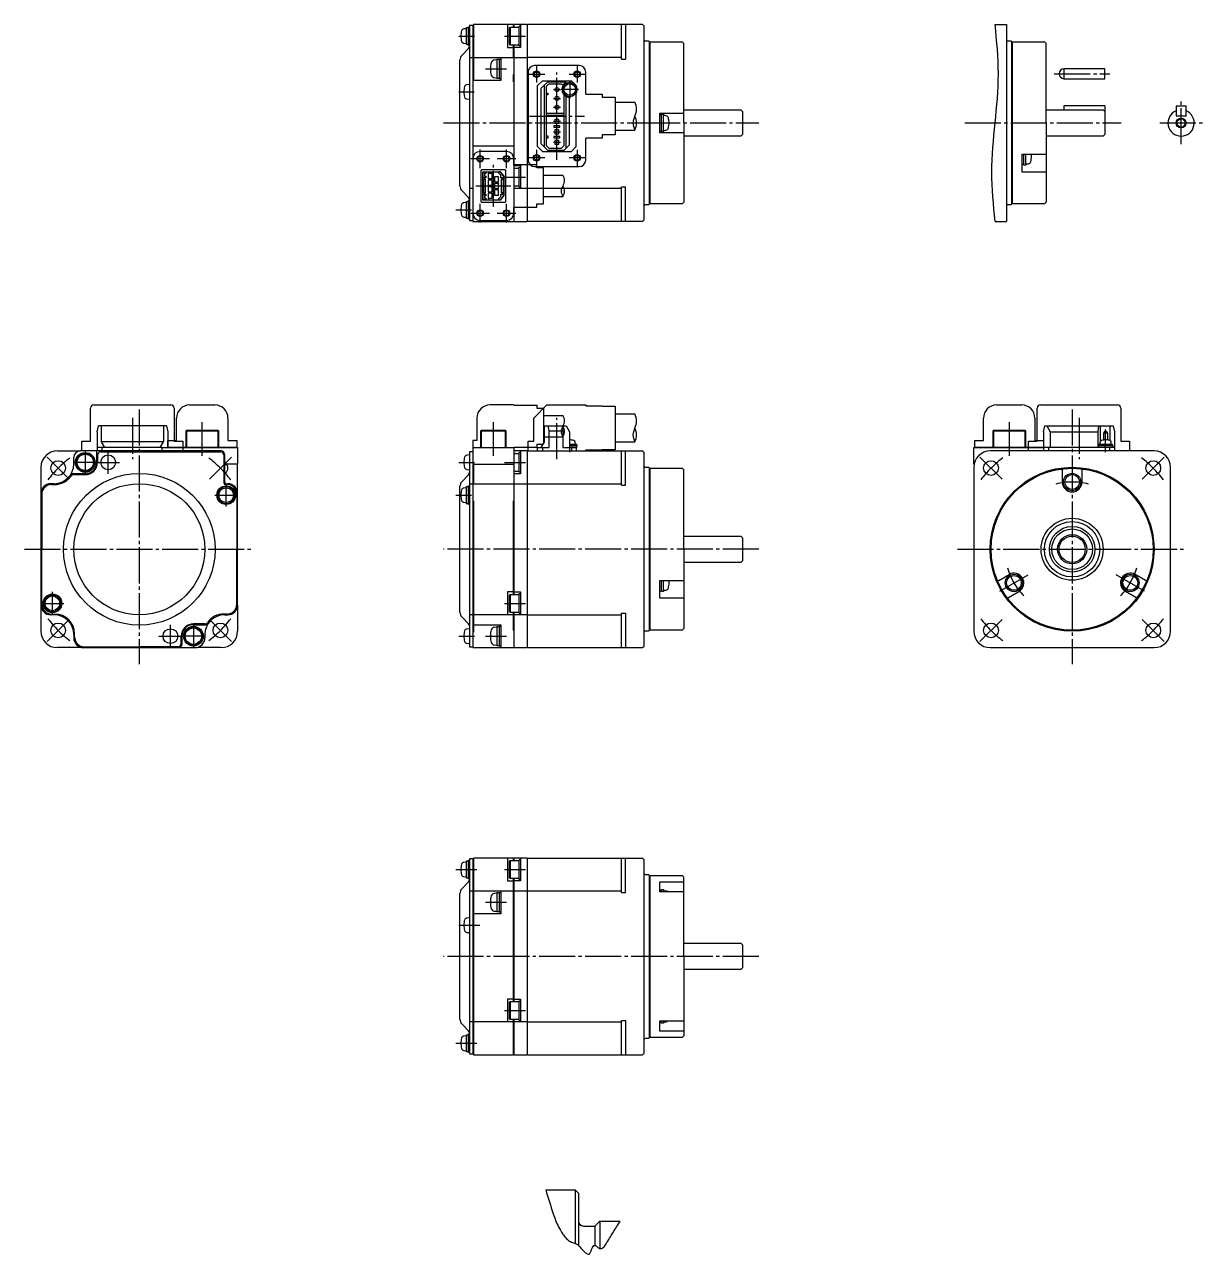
# Model space of a CAD drawing. Header units: millimetres. Extents: x -187 to 172, y -217 to 159.
import ezdxf

# ---------------------------------------------------------------- set-up
doc = ezdxf.new("R2010")
doc.units = ezdxf.units.MM
doc.linetypes.add('DASH_CENTER', pattern=[14, 11, -1, 1, -1])

msp = doc.modelspace()

# ---------------------------------------------------------------- linework, layer by layer
at = {"color": 7, "linetype": 'Continuous'}
for p, q in [((-52.2, 157.6), (-51.6, 157.6)), ((-52.2, 152.4), (-52.2, 157.6)), ((-51.6, 157.85), (-51.3, 157.85)), ((-51.6, 152.15), (-51.6, 157.85)), ((-50.3, 158.25), (-51.3, 158.25)), ((-51.3, 158.25), (-51.3, 98.75)), ((-50.1, 158.25), (-50.3, 158.25)), ((-50.3, 158.25), (-50.3, 98.5)), ((-50.1, 158.5), (-50.1, 141.5)), ((-41.7, 158.5), (-50.1, 158.5)), ((-37.9, 158.5), (-41.7, 158.5)), ((-39.7, 158.5), (-39.7, 151.5)), ((-38.83, 157.75), (-39.08, 157.5)), ((-38.83, 157.75), (-36.08, 157.75)), ((-38.83, 157.75), (-38.83, 152.25)), ((-37.9, 158.5), (-37.9, 158.25)), ((-37.9, 157.75), (-37.9, 158.25)), ((-37.9, 158.25), (-37.7, 158.25)), ((-37.6, 158.5), (-37.7, 158.4)), ((-37.7, 157.75), (-37.7, 158.4)), ((-33.8, 158.5), (-37.6, 158.5)), ((-35.7, 158), (-36.08, 158)), ((-36.08, 152), (-36.08, 158)), ((-35.7, 158.5), (-35.7, 151.5)), ((-33.7, 158.4), (-33.8, 158.5)), ((-33.6, 158.5), (-33.7, 158.4)), ((-33.7, 158.4), (-33.7, 98.6)), ((1.5, 158.5), (-33.6, 158.5)), ((-4.9, 148), (-4.9, 158.5)), ((-3.7, 158.5), (-3.7, 148)), ((2, 158), (1.5, 158.5)), ((2, 99), (2, 158)), ((109.06, 158.5), (112.56, 158.5)), ((112.56, 158.5), (112.56, 98.5)), ((-52.2, 157.25), (-52.98, 157.18)), ((-39.08, 152.5), (-39.08, 157.5)), ((-53.64, 149.09), (-51.58, 151.21)), ((-52.98, 152.82), (-52.2, 152.75)), ((-51.6, 152.4), (-52.2, 152.4)), ((-51.3, 152.15), (-51.6, 152.15)), ((-39.7, 151.5), (-37.9, 151.5)), ((-39.08, 152.5), (-38.83, 152.25)), ((-36.08, 152.25), (-38.83, 152.25)), ((-37.9, 148.5), (-37.9, 152.25)), ((-37.7, 98.5), (-37.7, 152.25)), ((-35.7, 151.5), (-37.7, 151.5)), ((-35.7, 152), (-36.08, 152)), ((2.3, 153.5), (3.3, 153.5)), ((3.3, 153.5), (3.5, 153.3)), ((3.5, 153.3), (3.5, 103.7)), ((3.7, 152.4), (3.8, 152.4)), ((3.8, 153.1), (3.9, 153.2)), ((3.8, 103.9), (3.8, 153.1)), ((3.9, 153.2), (13.6, 153.2)), ((13.6, 153.2), (14.1, 152.7)), ((14.1, 128.5), (14.1, 152.7)), ((112.86, 153.5), (113.86, 153.5)), ((113.86, 153.5), (114.06, 153.3)), ((114.06, 153.3), (114.06, 103.7)), ((114.26, 152.4), (114.36, 152.4)), ((114.36, 153.1), (114.46, 153.2)), ((114.36, 103.9), (114.36, 153.1)), ((114.46, 153.2), (124.16, 153.2)), ((124.16, 153.2), (124.66, 152.7)), ((124.66, 128.5), (124.66, 152.7)), ((-54.2, 109.3), (-54.2, 147.7)), ((-51.3, 148.5), (-50.3, 148.5)), ((-50.1, 148.5), (-37.7, 148.5)), ((-42.9, 147.75), (-43.75, 147.68)), ((-42.9, 147.95), (-42.2, 147.95)), ((-42.9, 147.95), (-42.9, 142.05)), ((-42.2, 148), (-42.2, 142)), ((-42.2, 148), (-41.7, 148)), ((-41.7, 148.5), (-41.7, 141.5)), ((-37.7, 148.5), (-33.7, 148.5)), ((-4.9, 148.5), (-33.7, 148.5)), ((-4.9, 148), (-3.7, 148)), ((-37.9, 143.25), (-37.7, 143.25)), ((-37.9, 141), (-37.9, 143.25)), ((130.06, 145), (130.06, 142)), ((142.56, 145), (130.06, 145)), ((142.56, 142), (142.56, 145)), ((-51.3, 140.25), (-52.08, 140.18)), ((-41.7, 141.5), (-50.3, 141.5)), ((-43.75, 142.32), (-42.9, 142.25)), ((-42.2, 142.05), (-42.9, 142.05)), ((-41.7, 142), (-42.2, 142)), ((-29, 141.4), (-30.5, 139.9)), ((-30.5, 121.3), (-30.5, 139.9)), ((-29.4, 139.1), (-27.1, 141.4)), ((-29.4, 122.1), (-29.4, 139.1)), ((-29, 141.4), (-20.2, 141.4)), ((-28.4, 121.1), (-28.4, 140.1)), ((-27.05, 140.4), (-27.85, 139.6)), ((-27.85, 139.6), (-27.85, 121.6)), ((-27.5, 141), (-22.4, 141)), ((-27.05, 140.4), (-23.2, 140.4)), ((-23.2, 140.4), (-22.75, 139.95)), ((-22.07, 140.67), (-22.8, 141.4)), ((-21.9, 140.78), (-21.9, 141.4)), ((-18.7, 139.9), (-20.2, 141.4)), ((-18.7, 139.62), (-18.7, 139.9)), ((130.06, 142), (142.56, 142)), ((-52.08, 135.82), (-51.3, 135.75)), ((-27.85, 137.6), (-27.35, 137.6)), ((-27.35, 137.1), (-27.85, 137.1)), ((-27.35, 137.6), (-27.35, 137.1)), ((-22.4, 121.6), (-22.4, 137.01)), ((-21.8, 120.8), (-21.8, 136.57)), ((-20.8, 121.8), (-20.8, 136.3)), ((-18.7, 121.3), (-18.7, 137.78)), ((-27.85, 131.5), (-22.4, 131.5)), ((6.8, 125.5), (6.8, 131.5)), ((6.8, 131.5), (14.1, 131.5)), ((14.1, 132.5), (31.5, 132.5)), ((31.5, 132.5), (32, 132)), ((32, 132), (32, 125)), ((124.66, 132.5), (142.06, 132.5)), ((142.56, 133.7), (130.06, 133.7)), ((130.06, 133.7), (130.06, 132.5)), ((142.06, 132.5), (142.56, 132)), ((142.56, 133.7), (142.56, 125)), ((164.3, 133.7), (167.3, 133.7)), ((164.3, 133.7), (164.3, 130.7)), ((167.3, 130.7), (167.3, 133.7)), ((-22.4, 130.8), (-27.85, 130.8)), ((-23.7, 127.6), (-25.5, 127.6)), ((-25.5, 127.6), (-25.5, 127.2)), ((-24, 129.6), (-25.2, 129.6)), ((-25.2, 129.6), (-25.2, 128.4)), ((-25.2, 128.4), (-24, 128.4)), ((-24, 128.4), (-24, 129.6)), ((-23.7, 127.2), (-23.7, 127.6)), ((6.8, 131), (7.3, 131)), ((6.8, 126), (6.8, 131)), ((7.3, 131), (7.3, 131.15)), ((7.3, 131.15), (7.9, 131.15)), ((7.3, 125.85), (7.3, 131.15)), ((7.9, 131.15), (7.9, 130.75)), ((7.9, 126.25), (7.9, 130.75)), ((8.68, 130.68), (7.9, 130.75)), ((14.1, 128.5), (14.1, 104.3)), ((124.66, 128.5), (124.66, 104.3)), ((164.3, 130.7), (167.3, 130.7)), ((-27.85, 124.55), (-27.35, 124.55)), ((-27.35, 123.85), (-27.85, 123.85)), ((-27.35, 124.55), (-27.35, 123.85)), ((-25.5, 127.2), (-23.7, 127.2)), ((-25.5, 124.4), (-25.5, 124)), ((-23.7, 124.4), (-25.5, 124.4)), ((-25.5, 124), (-23.7, 124)), ((-25.2, 126.4), (-25.2, 125.2)), ((-24, 126.4), (-25.2, 126.4)), ((-25.2, 125.2), (-24, 125.2)), ((-24, 125.2), (-24, 126.4)), ((-23.7, 124), (-23.7, 124.4)), ((7.3, 126), (6.8, 126)), ((14.1, 125.5), (6.8, 125.5)), ((7.3, 125.85), (7.3, 126)), ((7.9, 125.85), (7.3, 125.85)), ((7.9, 126.25), (8.68, 126.32)), ((7.9, 126.25), (7.9, 125.85)), ((31.5, 124.5), (14.1, 124.5)), ((32, 125), (31.5, 124.5)), ((142.06, 124.5), (124.66, 124.5)), ((142.06, 124.5), (142.56, 125)), ((-50.3, 121.5), (-37.7, 121.5)), ((-29, 119.8), (-30.5, 121.3)), ((-27.1, 119.8), (-29.4, 122.1)), ((-27.85, 121.6), (-27.05, 120.8)), ((-27.5, 120.2), (-22.4, 120.2)), ((-27.05, 120.8), (-23.2, 120.8)), ((-24, 123.2), (-25.2, 123.2)), ((-25.2, 123.2), (-25.2, 122)), ((-25.2, 122), (-24, 122)), ((-24, 122), (-24, 123.2)), ((-23.2, 120.8), (-22.4, 121.6)), ((-22.8, 119.8), (-20.8, 121.8)), ((-18.7, 121.3), (-20.2, 119.8)), ((-29, 119.8), (-20.2, 119.8)), ((117.36, 113.54), (117.36, 118.96)), ((117.36, 118.96), (124.66, 118.96)), ((117.86, 115.6), (117.86, 118.96)), ((118.46, 116), (118.46, 118.96)), ((-47.82, 114.03), (-47.62, 114.23)), ((-47.82, 114.03), (-47.82, 104.58)), ((-40.37, 114.23), (-47.62, 114.23)), ((-47.25, 104.98), (-47.25, 113.63)), ((-47.25, 113.63), (-41.8, 113.63)), ((-47.15, 111.8), (-47.15, 113.55)), ((-47.15, 113.55), (-46.3, 113.55)), ((-46.3, 113.05), (-46.65, 113.05)), ((-46.65, 113.05), (-46.65, 112.3)), ((-46.3, 113.55), (-46.3, 113.05)), ((-46.3, 113.55), (-42.3, 113.55)), ((-45.58, 113.1), (-45.58, 111.5)), ((-45.4, 113.1), (-45.58, 113.1)), ((-45.4, 113.07), (-45.4, 113.1)), ((-44.4, 113.07), (-45.4, 113.07)), ((-44.4, 111.53), (-44.4, 113.07)), ((-42.3, 113.18), (-42.3, 113.55)), ((-41.87, 113.55), (-42.3, 113.55)), ((-41.7, 112.55), (-42.3, 113.18)), ((-40.85, 112.22), (-41.87, 113.55)), ((-40.75, 112.25), (-41.8, 113.63)), ((-41.7, 111.8), (-41.7, 112.55)), ((-40.37, 114.23), (-40.17, 114.03)), ((-40.17, 104.58), (-40.17, 114.03)), ((-37.7, 115.5), (-35.7, 115.5)), ((-37.7, 114.75), (-36.08, 114.75)), ((-36.08, 115), (-35.7, 115)), ((-36.08, 109), (-36.08, 115)), ((-35.7, 115.5), (-35.7, 108.5)), ((117.86, 115.75), (117.36, 115.75)), ((124.66, 113.54), (117.36, 113.54)), ((117.86, 115.6), (117.86, 115.75)), ((118.46, 115.6), (117.86, 115.6)), ((118.46, 116), (119.24, 116.07)), ((118.46, 116), (118.46, 115.6)), ((-47.05, 110.15), (-47.25, 110.15)), ((-46.3, 111.8), (-47.15, 111.8)), ((-47.05, 111.4), (-47.05, 107.2)), ((-47.05, 111.4), (-46.47, 111.4)), ((-46.7, 111.8), (-46.7, 111.4)), ((-46.65, 112.3), (-46.3, 112.3)), ((-46.47, 111.4), (-46.47, 107.2)), ((-46.3, 112.3), (-46.3, 111.8)), ((-45.58, 111.5), (-45.4, 111.5)), ((-45.4, 111.1), (-45.58, 111.1)), ((-45.58, 111.1), (-45.58, 109.5)), ((-45.58, 109.5), (-45.4, 109.5)), ((-45.4, 109.1), (-45.58, 109.1)), ((-45.58, 109.1), (-45.58, 107.5)), ((-45.4, 111.53), (-44.4, 111.53)), ((-45.4, 111.5), (-45.4, 111.53)), ((-45.4, 111.07), (-45.4, 111.1)), ((-44.4, 111.07), (-45.4, 111.07)), ((-45.4, 109.5), (-45.4, 109.53)), ((-45.4, 109.53), (-44.4, 109.53)), ((-45.4, 109.07), (-45.4, 109.1)), ((-44.4, 109.07), (-45.4, 109.07)), ((-44.4, 109.53), (-44.4, 111.07)), ((-44.4, 107.53), (-44.4, 109.07)), ((-42.6, 112.07), (-43.6, 112.07)), ((-43.6, 112.07), (-43.6, 110.53)), ((-43.6, 110.53), (-42.6, 110.53)), ((-43.6, 110.07), (-43.6, 108.53)), ((-42.6, 110.07), (-43.6, 110.07)), ((-42.6, 112.1), (-42.6, 112.07)), ((-42.42, 112.1), (-42.6, 112.1)), ((-42.6, 110.53), (-42.6, 110.5)), ((-42.6, 110.5), (-42.42, 110.5)), ((-42.42, 110.1), (-42.6, 110.1)), ((-42.6, 110.1), (-42.6, 110.07)), ((-42.42, 110.5), (-42.42, 112.1)), ((-42.42, 108.5), (-42.42, 110.1)), ((-40.85, 111.8), (-41.7, 111.8)), ((-41.52, 107.2), (-41.52, 111.4)), ((-41.52, 111.4), (-40.95, 111.4)), ((-41.3, 111.4), (-41.3, 111.8)), ((-40.95, 107.2), (-40.95, 111.4)), ((-40.95, 110.15), (-40.75, 110.15)), ((-40.85, 111.8), (-40.85, 112.22)), ((-40.75, 106.35), (-40.75, 112.25)), ((-36.08, 109.25), (-37.7, 109.25)), ((-36.08, 109), (-35.7, 109)), ((-4.9, 98.5), (-4.9, 109)), ((-4.9, 109), (-3.7, 109)), ((-3.7, 98.5), (-3.7, 109)), ((-51.58, 105.79), (-53.64, 107.91)), ((-50.3, 108.5), (-51.3, 108.5)), ((-47.25, 108.45), (-47.05, 108.45)), ((-47.15, 105.05), (-47.15, 106.8)), ((-47.15, 106.8), (-46.3, 106.8)), ((-46.3, 105.05), (-47.15, 105.05)), ((-46.47, 107.2), (-47.05, 107.2)), ((-46.7, 107.2), (-46.7, 106.8)), ((-46.3, 106.3), (-46.65, 106.3)), ((-46.65, 106.3), (-46.65, 105.55)), ((-46.65, 105.55), (-46.3, 105.55)), ((-46.3, 106.8), (-46.3, 106.3)), ((-46.3, 105.55), (-46.3, 105.05)), ((-46.3, 105.05), (-42.3, 105.05)), ((-45.58, 107.5), (-45.4, 107.5)), ((-45.58, 107.1), (-45.58, 105.5)), ((-45.4, 107.1), (-45.58, 107.1)), ((-45.58, 105.5), (-45.4, 105.5)), ((-45.4, 107.5), (-45.4, 107.53)), ((-45.4, 107.53), (-44.4, 107.53)), ((-45.4, 107.07), (-45.4, 107.1)), ((-44.4, 107.07), (-45.4, 107.07)), ((-45.4, 105.53), (-44.4, 105.53)), ((-45.4, 105.5), (-45.4, 105.53)), ((-44.4, 105.53), (-44.4, 107.07)), ((-43.6, 108.53), (-42.6, 108.53)), ((-43.6, 108.07), (-43.6, 106.53)), ((-42.6, 108.07), (-43.6, 108.07)), ((-43.6, 106.53), (-42.6, 106.53)), ((-42.6, 108.53), (-42.6, 108.5)), ((-42.6, 108.5), (-42.42, 108.5)), ((-42.42, 108.1), (-42.6, 108.1)), ((-42.6, 108.1), (-42.6, 108.07)), ((-42.6, 106.53), (-42.6, 106.5)), ((-42.6, 106.5), (-42.42, 106.5)), ((-42.42, 106.5), (-42.42, 108.1)), ((-42.3, 105.42), (-41.7, 106.05)), ((-42.3, 105.05), (-42.3, 105.42)), ((-42.3, 105.05), (-41.87, 105.05)), ((-41.87, 105.05), (-40.85, 106.38)), ((-41.8, 104.98), (-40.75, 106.35)), ((-41.7, 106.05), (-41.7, 106.8)), ((-41.7, 106.8), (-40.85, 106.8)), ((-40.95, 107.2), (-41.52, 107.2)), ((-41.3, 106.8), (-41.3, 107.2)), ((-40.75, 108.45), (-40.95, 108.45)), ((-40.85, 106.38), (-40.85, 106.8)), ((-33.7, 108.5), (-37.7, 108.5)), ((-4.9, 108.5), (-33.7, 108.5)), ((-52.2, 104.25), (-52.98, 104.18)), ((-52.2, 99.4), (-52.2, 104.6)), ((-52.2, 104.6), (-51.6, 104.6)), ((-51.6, 99.15), (-51.6, 104.85)), ((-51.6, 104.85), (-51.3, 104.85)), ((-47.82, 104.58), (-47.62, 104.38)), ((-47.62, 104.38), (-40.37, 104.38)), ((-41.8, 104.98), (-47.25, 104.98)), ((-40.17, 104.58), (-40.37, 104.38)), ((3.3, 103.5), (2.3, 103.5)), ((3.5, 103.7), (3.3, 103.5)), ((3.7, 104.6), (3.8, 104.6)), ((3.9, 103.8), (3.8, 103.9)), ((13.6, 103.8), (3.9, 103.8)), ((14.1, 104.3), (13.6, 103.8)), ((113.86, 103.5), (112.86, 103.5)), ((114.06, 103.7), (113.86, 103.5)), ((114.26, 104.6), (114.36, 104.6)), ((114.46, 103.8), (114.36, 103.9)), ((124.16, 103.8), (114.46, 103.8)), ((124.66, 104.3), (124.16, 103.8)), ((-52.98, 99.82), (-52.2, 99.75)), ((-51.6, 99.4), (-52.2, 99.4)), ((-51.3, 99.15), (-51.6, 99.15)), ((-51.3, 98.75), (-50.3, 98.75)), ((-50.3, 98.5), (-37.7, 98.5)), ((-37.7, 98.6), (-37.6, 98.5)), ((-37.6, 98.5), (-33.8, 98.5)), ((-33.8, 98.5), (-33.7, 98.6)), ((-33.6, 98.5), (-33.7, 98.6)), ((1.5, 98.5), (-33.6, 98.5)), ((2, 99), (1.5, 98.5)), ((109.06, 98.5), (112.56, 98.5)), ((-164.9, 34.3), (-164.5, 36.1)), ((-164.9, 34.3), (-164.9, 28.5)), ((-143.7, 36.1), (-164.5, 36.1)), ((-163.6, 36.1), (-163.6, 31.3)), ((-144.6, 36.1), (-144.6, 31.3)), ((-143.7, 36.1), (-143.3, 34.3)), ((-143.3, 34.3), (-143.3, 29.5)), ((-137.52, 34.8), (-137.72, 34.6)), ((-137.72, 29.5), (-137.72, 34.6)), ((-137.52, 34.8), (-128.07, 34.8)), ((-127.87, 34.6), (-128.07, 34.8)), ((-127.87, 34.6), (-127.87, 29.5)), ((-47.82, 34.6), (-47.62, 34.8)), ((-47.82, 29.5), (-47.82, 34.6)), ((-47.62, 34.8), (-40.37, 34.8)), ((-40.37, 34.8), (-40.17, 34.6)), ((-40.17, 34.6), (-40.17, 29.5)), ((-28.4, 36.1), (-21.8, 36.1)), ((-28.4, 31.3), (-28.4, 36.1)), ((-27.4, 36.1), (-27.1, 34.6)), ((-27.1, 34.6), (-22.8, 34.6)), ((-27.1, 34.6), (-27.1, 29.5)), ((-22.8, 34.6), (-22.5, 36.1)), ((-22.8, 34.6), (-22.8, 29.5)), ((-21.8, 36.1), (-20.8, 34.3)), ((-20.8, 34.3), (-20.8, 29.5)), ((108.64, 34.8), (108.44, 34.6)), ((108.44, 29.5), (108.44, 34.6)), ((108.64, 34.8), (118.09, 34.8)), ((118.29, 34.6), (118.09, 34.8)), ((118.29, 34.6), (118.29, 29.5)), ((123.86, 34.3), (124.26, 36.1)), ((123.86, 34.3), (123.86, 28.5)), ((124.26, 36.1), (145.06, 36.1)), ((124.86, 36.1), (125.86, 34.3)), ((125.86, 34.3), (125.86, 29.5)), ((125.86, 34.3), (140.36, 34.3)), ((140.63, 36.1), (140.36, 34.3)), ((140.36, 34.3), (140.36, 29.5)), ((141.07, 36.1), (141.07, 31.18)), ((142.16, 33.9), (142.16, 31.81)), ((143.36, 33.9), (142.16, 33.9)), ((143.36, 33.9), (143.36, 31.81)), ((144.01, 36.1), (144.01, 31.67)), ((145.06, 36.1), (145.46, 34.3)), ((145.46, 34.3), (145.46, 28.5)), ((-163.6, 31.3), (-162.6, 29.5)), ((-144.6, 31.3), (-163.6, 31.3)), ((-145.6, 29.5), (-144.6, 31.3)), ((-29.4, 29.5), (-28.4, 31.3)), ((-20.8, 30.55), (-18.55, 30.55)), ((-20.8, 30.1), (-18.5, 30.1)), ((-18.95, 30.55), (-19, 31.14)), ((-18.55, 30.1), (-18.55, 30.55)), ((-18.5, 30.1), (-18.5, 29.6)), ((140.56, 29.6), (140.56, 30.1)), ((140.56, 30.1), (142.76, 30.1)), ((140.61, 30.55), (140.61, 30.1)), ((140.61, 30.55), (142.76, 30.55)), ((141.06, 31.14), (141.01, 30.55)), ((142.76, 30.55), (144.91, 30.55)), ((142.76, 30.1), (144.96, 30.1)), ((144.51, 30.55), (144.46, 31.14)), ((144.91, 30.1), (144.91, 30.55)), ((144.96, 30.1), (144.96, 29.6)), ((-177, 28.5), (-170, 28.5)), ((-172, 24.5), (-172, 26.5)), ((-165, 28.5), (-170, 28.5)), ((-165, 25), (-165, 28.5)), ((-127, 28.5), (-165, 28.5)), ((-145, 29.5), (-164.9, 29.5)), ((-164.75, 27.25), (-164.75, 25.05)), ((-163.75, 28.25), (-152, 28.25)), ((-163.4, 29.5), (-163.4, 28.5)), ((-152, 28.25), (-127.25, 28.25)), ((-145, 29.5), (-122, 29.5)), ((-145, 28.5), (-145, 29.5)), ((-126.25, 27.25), (-126.25, 18.75)), ((-126, 27.5), (-126, 19)), ((-122, 29.5), (-122, 24.5)), ((-51.3, 27.25), (-52.08, 27.18)), ((-51.3, 28.25), (-51.3, -31.25)), ((-50.3, 28.25), (-51.3, 28.25)), ((-50.3, 29.5), (-37.7, 29.5)), ((-50.3, 29.5), (-50.3, -31.5)), ((-37.7, 24.5), (-37.7, 29.5)), ((-37.7, 28.5), (-37.7, 28.4)), ((-37.6, 28.5), (-37.7, 28.4)), ((-37.7, 27.75), (-36.08, 27.75)), ((-33.8, 28.5), (-37.6, 28.5)), ((-36.08, 22), (-36.08, 28)), ((-35.7, 28), (-36.08, 28)), ((-35.7, 28.5), (-35.7, 21.5)), ((-33.7, 28.4), (-33.8, 28.5)), ((-33.7, 28.4), (-33.6, 28.5)), ((-33.7, 28.4), (-33.7, -31.4)), ((-33.6, 28.5), (1.5, 28.5)), ((-30.5, 29.5), (-27.1, 29.5)), ((-30.5, 28.5), (-30.5, 29.5)), ((-29, 29.5), (-29, 28.5)), ((-22.8, 29.5), (-18.7, 29.5)), ((-20.8, 29.6), (-18.5, 29.6)), ((-20.2, 29.5), (-20.2, 28.5)), ((-19.15, 29.6), (-19.15, 29.5)), ((-18.7, 29.5), (-18.7, 28.5)), ((-4.9, 18), (-4.9, 28.5)), ((-3.7, 18), (-3.7, 28.5)), ((1.5, 28.5), (2, 28)), ((2, -31), (2, 28)), ((102.56, 29.5), (123.86, 29.5)), ((102.56, 24.5), (102.56, 29.5)), ((132.56, 28.5), (107.56, 28.5)), ((145.46, 29.5), (123.86, 29.5)), ((125.36, 29.5), (125.36, 28.5)), ((157.56, 28.5), (132.56, 28.5)), ((140.56, 29.6), (142.76, 29.6)), ((141.21, 29.5), (141.21, 29.6)), ((142.76, 29.6), (144.96, 29.6)), ((143.96, 29.5), (143.96, 28.5)), ((144.31, 29.6), (144.31, 29.5)), ((-182, 23.5), (-182, 15.5)), ((-122, 24.5), (-125.5, 24.5)), ((-122, 15.5), (-122, 24.5)), ((-52.08, 22.82), (-51.3, 22.75)), ((-50.3, 24.5), (-37.7, 24.5)), ((-50.1, 24.5), (-50.1, 18.5)), ((-37.7, -15.25), (-37.7, 24.5)), ((2.3, 23.5), (3.3, 23.5)), ((3.3, 23.5), (3.5, 23.3)), ((3.5, 23.3), (3.5, -26.3)), ((3.8, 23.1), (3.9, 23.2)), ((3.8, -26.1), (3.8, 23.1)), ((3.9, 23.2), (13.6, 23.2)), ((13.6, 23.2), (14.1, 22.7)), ((14.1, -1.5), (14.1, 22.7)), ((102.66, 24.5), (102.56, 24.5)), ((102.56, 23.5), (102.56, -26.5)), ((129.56, 22.65), (129.56, 19)), ((135.56, 22.65), (135.56, 19)), ((162.56, -26.5), (162.56, 23.5)), ((-168.5, 21.5), (-172.25, 21.5)), ((-172, 21.25), (-168.55, 21.25)), ((-53.64, 19.09), (-51.58, 21.21)), ((-36.08, 22.25), (-37.7, 22.25)), ((-35.7, 21.5), (-37.7, 21.5)), ((-35.7, 22), (-36.08, 22)), ((3.7, 22.4), (3.8, 22.4)), ((-182, 15.5), (-182, -18.5)), ((-181.75, 15.25), (-181.75, -1.5)), ((-178, 18.5), (-179, 18.5)), ((-178.75, 18.25), (-177.75, 18.25)), ((-125.75, 18.25), (-125.25, 18.25)), ((-125.5, 18.5), (-125, 18.5)), ((-122.25, 15.25), (-122.25, -1.5)), ((-122, -18.5), (-122, 15.5)), ((-54.2, -20.7), (-54.2, 17.7)), ((-52.2, 17.25), (-52.98, 17.18)), ((-52.2, 12.4), (-52.2, 17.6)), ((-52.2, 17.6), (-51.6, 17.6)), ((-51.6, 12.15), (-51.6, 17.85)), ((-51.6, 17.85), (-51.3, 17.85)), ((-51.3, 18.5), (-50.3, 18.5)), ((-50.3, 18.5), (-37.7, 18.5)), ((-37.7, 18.5), (-33.7, 18.5)), ((-33.7, 18.5), (-4.9, 18.5)), ((-4.9, 18), (-3.7, 18)), ((-52.98, 12.82), (-52.2, 12.75)), ((-51.6, 12.4), (-52.2, 12.4)), ((-51.3, 12.15), (-51.6, 12.15)), ((-50.3, 13.25), (-50.1, 13.25)), ((-50.1, 13.25), (-50.1, -26.75)), ((-37.9, 13.25), (-37.7, 13.25)), ((-37.9, -15.25), (-37.9, 13.25)), ((14.1, 2.5), (31.5, 2.5)), ((31.5, 2.5), (32, 2)), ((32, 2), (32, -5)), ((-181.75, -18.25), (-181.75, -1.5)), ((-122.25, -18.25), (-122.25, -1.5)), ((14.1, -1.5), (14.1, -25.7)), ((31.5, -5.5), (14.1, -5.5)), ((32, -5), (31.5, -5.5)), ((6.8, -11.04), (14.1, -11.04)), ((6.8, -16.46), (6.8, -11.04)), ((7.3, -14.4), (7.3, -11.04)), ((7.9, -14), (7.9, -11.04)), ((110.15, -10.98), (113.31, -9.15)), ((154.97, -10.98), (151.82, -9.15)), ((-39.7, -14.5), (-39.7, -21.5)), ((-37.9, -14.5), (-39.7, -14.5)), ((-37.7, -14.5), (-35.7, -14.5)), ((-36.08, -21), (-36.08, -15)), ((-36.08, -15), (-35.7, -15)), ((-35.7, -14.5), (-35.7, -21.5)), ((7.3, -14.25), (6.8, -14.25)), ((7.3, -14.4), (7.3, -14.25)), ((7.9, -14.4), (7.3, -14.4)), ((7.9, -14), (8.68, -13.93)), ((7.9, -14), (7.9, -14.4)), ((113.15, -16.17), (116.31, -14.35)), ((151.97, -16.17), (148.82, -14.35)), ((-182, -18.5), (-182, -26.5)), ((-122, -18.5), (-122, -26.5)), ((-38.83, -15.25), (-39.08, -15.5)), ((-39.08, -20.5), (-39.08, -15.5)), ((-38.83, -15.25), (-38.83, -20.75)), ((-38.83, -15.25), (-36.08, -15.25)), ((14.1, -16.46), (6.8, -16.46)), ((-178, -21.5), (-179, -21.5)), ((-178.75, -21.25), (-177.75, -21.25)), ((-125.25, -21.25), (-126.25, -21.25)), ((-126, -21.5), (-125, -21.5)), ((-51.58, -24.21), (-53.64, -22.09)), ((-50.3, -21.5), (-51.3, -21.5)), ((-37.9, -21.5), (-50.1, -21.5)), ((-39.08, -20.5), (-38.83, -20.75)), ((-36.08, -20.75), (-38.83, -20.75)), ((-37.9, -26.25), (-37.9, -20.75)), ((-37.7, -31.5), (-37.7, -20.75)), ((-33.7, -21.5), (-37.7, -21.5)), ((-36.08, -21), (-35.7, -21)), ((-33.7, -21.5), (-4.9, -21.5)), ((-4.9, -31.5), (-4.9, -21)), ((-4.9, -21), (-3.7, -21)), ((-3.7, -21), (-3.7, -31.5)), ((-135.5, -24.5), (-131.74, -24.5)), ((-131.99, -24.25), (-135.45, -24.25)), ((-51.3, -25.75), (-52.08, -25.82)), ((-50.1, -24.5), (-41.7, -24.5)), ((-42.9, -25.25), (-43.75, -25.32)), ((-42.9, -25.05), (-42.9, -30.95)), ((-42.9, -25.05), (-42.2, -25.05)), ((-42.2, -25), (-41.7, -25)), ((-42.2, -25), (-42.2, -31)), ((-41.7, -24.5), (-41.7, -31.5)), ((-37.9, -26.25), (-37.7, -26.25)), ((3.7, -25.4), (3.8, -25.4)), ((3.9, -26.2), (3.8, -26.1)), ((13.6, -26.2), (3.9, -26.2)), ((14.1, -25.7), (13.6, -26.2)), ((-172, -27.5), (-172, -28.5)), ((-171.75, -28.25), (-171.75, -27.25)), ((-139.25, -30.25), (-139.25, -28.05)), ((-139, -28), (-139, -30.5)), ((-132, -27.5), (-132, -28.5)), ((-50.3, -26.75), (-50.1, -26.75)), ((3.3, -26.5), (2.3, -26.5)), ((3.5, -26.3), (3.3, -26.5)), ((-169, -31.5), (-177, -31.5)), ((-169, -31.5), (-135, -31.5)), ((-168.75, -31.25), (-152, -31.25)), ((-140.25, -31.25), (-152, -31.25)), ((-127, -31.5), (-134, -31.5)), ((-52.08, -30.18), (-51.3, -30.25)), ((-51.3, -31.25), (-50.3, -31.25)), ((-50.3, -31.5), (-41.7, -31.5)), ((-43.75, -30.68), (-42.9, -30.75)), ((-42.2, -30.95), (-42.9, -30.95)), ((-41.7, -31), (-42.2, -31)), ((-41.7, -31.5), (-37.7, -31.5)), ((-37.7, -31.4), (-37.6, -31.5)), ((-37.6, -31.5), (-33.8, -31.5)), ((-33.8, -31.5), (-33.7, -31.4)), ((-33.7, -31.4), (-33.6, -31.5)), ((-33.6, -31.5), (1.5, -31.5)), ((1.5, -31.5), (2, -31)), ((107.56, -31.5), (132.56, -31.5)), ((132.56, -31.5), (157.56, -31.5)), ((-52.2, -96.91), (-52.98, -96.98)), ((-52.2, -96.56), (-51.6, -96.56)), ((-52.2, -101.76), (-52.2, -96.56)), ((-51.6, -96.31), (-51.3, -96.31)), ((-51.6, -102.01), (-51.6, -96.31)), ((-50.3, -95.91), (-51.3, -95.91)), ((-51.3, -95.91), (-51.3, -155.41)), ((-50.1, -95.91), (-50.3, -95.91)), ((-50.3, -95.91), (-50.3, -155.41)), ((-50.1, -95.66), (-50.1, -155.66)), ((-41.7, -95.66), (-50.1, -95.66)), ((-37.9, -95.66), (-41.7, -95.66)), ((-39.7, -95.66), (-39.7, -102.66)), ((-38.83, -96.41), (-39.08, -96.66)), ((-39.08, -101.66), (-39.08, -96.66)), ((-38.83, -96.41), (-36.08, -96.41)), ((-38.83, -96.41), (-38.83, -101.91)), ((-37.9, -95.66), (-37.9, -95.91)), ((-37.9, -96.41), (-37.9, -95.91)), ((-37.9, -95.91), (-37.7, -95.91)), ((-37.6, -95.66), (-37.7, -95.76)), ((-37.7, -96.41), (-37.7, -95.76)), ((-33.8, -95.66), (-37.6, -95.66)), ((-35.7, -96.16), (-36.08, -96.16)), ((-36.08, -102.16), (-36.08, -96.16)), ((-35.7, -95.66), (-35.7, -102.66)), ((-33.7, -95.76), (-33.8, -95.66)), ((-33.7, -95.76), (-33.6, -95.66)), ((-33.7, -95.76), (-33.7, -155.56)), ((-33.6, -95.66), (1.5, -95.66)), ((-4.9, -106.16), (-4.9, -95.66)), ((-3.7, -106.16), (-3.7, -95.66)), ((1.5, -95.66), (2, -96.16)), ((2, -155.16), (2, -96.16)), ((2.3, -100.66), (3.3, -100.66)), ((3.3, -100.66), (3.5, -100.86)), ((3.5, -100.86), (3.5, -150.46)), ((3.8, -101.06), (3.9, -100.96)), ((3.8, -150.26), (3.8, -101.06)), ((3.9, -100.96), (13.6, -100.96)), ((13.6, -100.96), (14.1, -101.46)), ((-53.64, -105.07), (-51.58, -102.94)), ((-52.98, -101.34), (-52.2, -101.41)), ((-51.6, -101.76), (-52.2, -101.76)), ((-51.3, -102.01), (-51.6, -102.01)), ((-39.7, -102.66), (-37.9, -102.66)), ((-39.08, -101.66), (-38.83, -101.91)), ((-36.08, -101.91), (-38.83, -101.91)), ((-37.9, -139.41), (-37.9, -101.91)), ((-37.7, -139.41), (-37.7, -101.91)), ((-35.7, -102.66), (-37.7, -102.66)), ((-35.7, -102.16), (-36.08, -102.16)), ((3.7, -101.76), (3.8, -101.76)), ((6.8, -106.01), (6.8, -102.87)), ((6.8, -102.87), (14.1, -102.87)), ((14.1, -125.66), (14.1, -101.46)), ((-54.2, -144.85), (-54.2, -106.46)), ((-51.3, -105.66), (-50.3, -105.66)), ((-50.1, -105.66), (-37.9, -105.66)), ((-42.9, -106.41), (-43.75, -106.48)), ((-42.9, -106.21), (-42.9, -112.11)), ((-42.9, -106.21), (-42.2, -106.21)), ((-42.2, -106.16), (-41.7, -106.16)), ((-42.2, -106.16), (-42.2, -112.16)), ((-41.7, -105.66), (-41.7, -112.66)), ((-37.7, -105.66), (-33.7, -105.66)), ((-33.7, -105.66), (-4.9, -105.66)), ((-4.9, -106.16), (-3.7, -106.16)), ((6.8, -105.41), (7.3, -105.41)), ((14.1, -106.01), (6.8, -106.01)), ((7.3, -105.26), (7.9, -105.26)), ((7.3, -106.01), (7.3, -105.26)), ((7.3, -105.41), (7.3, -105.26)), ((7.9, -105.26), (7.9, -105.66)), ((7.9, -106.01), (7.9, -105.66)), ((8.68, -105.72), (7.9, -105.66)), ((-43.75, -111.83), (-42.9, -111.91)), ((-42.2, -112.11), (-42.9, -112.11)), ((-41.7, -112.16), (-42.2, -112.16)), ((-51.3, -113.91), (-52.08, -113.98)), ((-41.7, -112.66), (-50.1, -112.66)), ((-52.08, -118.34), (-51.3, -118.41)), ((14.1, -121.66), (31.5, -121.66)), ((31.5, -121.66), (32, -122.16)), ((32, -122.16), (32, -129.16)), ((14.1, -125.66), (14.1, -149.86)), ((31.5, -129.66), (14.1, -129.66)), ((32, -129.16), (31.5, -129.66)), ((-37.9, -138.66), (-39.7, -138.66)), ((-39.7, -138.66), (-39.7, -145.66)), ((-37.7, -138.66), (-35.7, -138.66)), ((-35.7, -138.66), (-35.7, -145.66)), ((-38.83, -139.41), (-39.08, -139.66)), ((-39.08, -144.66), (-39.08, -139.66)), ((-38.83, -139.41), (-36.08, -139.41)), ((-38.83, -139.41), (-38.83, -144.91)), ((-36.08, -139.16), (-35.7, -139.16)), ((-36.08, -145.16), (-36.08, -139.16)), ((-51.58, -148.37), (-53.64, -146.24)), ((-50.3, -145.66), (-51.3, -145.66)), ((-37.9, -145.66), (-50.1, -145.66)), ((-39.08, -144.66), (-38.83, -144.91)), ((-36.08, -144.91), (-38.83, -144.91)), ((-37.9, -155.66), (-37.9, -144.91)), ((-37.7, -155.56), (-37.7, -144.91)), ((-33.7, -145.66), (-37.7, -145.66)), ((-36.08, -145.16), (-35.7, -145.16)), ((-33.7, -145.66), (-4.9, -145.66)), ((-4.9, -155.66), (-4.9, -145.16)), ((-4.9, -145.16), (-3.7, -145.16)), ((-3.7, -145.16), (-3.7, -155.66)), ((6.8, -148.45), (6.8, -145.3)), ((6.8, -145.3), (14.1, -145.3)), ((7.3, -145.91), (6.8, -145.91)), ((7.3, -146.06), (7.3, -145.3)), ((7.3, -146.06), (7.3, -145.91)), ((7.9, -146.06), (7.3, -146.06)), ((7.9, -145.66), (7.9, -145.3)), ((7.9, -145.66), (8.68, -145.59)), ((7.9, -145.66), (7.9, -146.06)), ((-52.2, -149.91), (-52.98, -149.98)), ((-52.2, -154.76), (-52.2, -149.56)), ((-52.2, -149.56), (-51.6, -149.56)), ((-51.6, -155.01), (-51.6, -149.31)), ((-51.6, -149.31), (-51.3, -149.31)), ((3.7, -149.56), (3.8, -149.56)), ((14.1, -148.45), (6.8, -148.45)), ((14.1, -149.86), (13.6, -150.36)), ((3.3, -150.66), (2.3, -150.66)), ((3.5, -150.46), (3.3, -150.66)), ((3.9, -150.36), (3.8, -150.26)), ((13.6, -150.36), (3.9, -150.36)), ((-52.98, -154.34), (-52.2, -154.41)), ((-51.6, -154.76), (-52.2, -154.76)), ((-51.3, -155.01), (-51.6, -155.01)), ((-51.3, -155.41), (-50.3, -155.41)), ((-50.3, -155.41), (-50.1, -155.41)), ((-50.1, -155.66), (-37.9, -155.66)), ((-37.7, -155.66), (-37.9, -155.66)), ((-37.7, -155.56), (-37.7, -155.66)), ((-37.7, -155.56), (-37.6, -155.66)), ((-37.6, -155.66), (-33.8, -155.66)), ((-33.8, -155.66), (-33.7, -155.56)), ((-33.7, -155.56), (-33.6, -155.66)), ((-33.6, -155.66), (1.5, -155.66)), ((1.5, -155.66), (2, -155.16)), ((-28.04, -196.88), (-19.04, -196.88)), ((-19.04, -196.88), (-18.04, -197.88)), ((-19.04, -196.88), (-19.04, -213.19)), ((-18.04, -197.88), (-18.04, -213.78)), ((-16.54, -207.88), (-13.04, -207.88)), ((-13.04, -207.88), (-11.54, -206.38)), ((-13.04, -207.88), (-13.04, -213.78)), ((-11.54, -206.38), (-11.54, -214.76)), ((-11.54, -206.38), (-5.29, -206.38))]:
    msp.add_line(p, q, dxfattribs=at)
at = {"color": 1, "linetype": 'DASH_CENTER'}
for p, q in [((-54.5, 155), (-49.8, 155)), ((-40.58, 155), (-34.2, 155)), ((-46.4, 145), (-40.02, 145)), ((-33.3, 143.35), (-28.3, 143.35)), ((-30.8, 145.85), (-30.8, 140.85)), ((-24.6, 117.3), (-24.6, 143.9)), ((-20.9, 143.35), (-15.9, 143.35)), ((-18.4, 145.85), (-18.4, 140.85)), ((127.06, 143.5), (144.06, 143.5)), ((-20.7, 141.35), (-20.7, 136.05)), ((-54.57, 138), (-49.87, 138)), ((-25.7, 138.7), (-23.5, 138.7)), ((-25.7, 136), (-23.5, 136)), ((-18.05, 138.7), (-23.35, 138.7)), ((-25.7, 133.3), (-23.5, 133.3)), ((165.8, 122), (165.8, 135)), ((-59.2, 128.5), (2, 128.5)), ((-33, 130.6), (-16.2, 130.6)), ((-25.7, 129), (-23.5, 129)), ((2, 128.5), (37, 128.5)), ((99.86, 128.5), (147.56, 128.5)), ((159.3, 128.5), (172.3, 128.5)), ((-25.7, 125.8), (-23.5, 125.8)), ((-48, 114.75), (-48, 120.45)), ((-40, 114.75), (-40, 120.45)), ((-30.8, 120.35), (-30.8, 115.35)), ((-25.7, 122.6), (-23.5, 122.6)), ((-18.4, 120.35), (-18.4, 115.35)), ((-45.15, 117.6), (-50.85, 117.6)), ((-37.15, 117.6), (-42.85, 117.6)), ((-28.3, 117.85), (-33.3, 117.85)), ((-15.9, 117.85), (-20.9, 117.85)), ((-44, 102.88), (-44, 115.73)), ((-49.32, 109.3), (-38.67, 109.3)), ((-40.58, 112), (-34.2, 112)), ((-55.4, 102), (-50.7, 102)), ((-48, 98.15), (-48, 103.85)), ((-40, 98.15), (-40, 103.85)), ((-50.85, 101), (-45.15, 101)), ((-42.85, 101), (-37.15, 101)), ((-154.1, 38.6), (-154.1, 26)), ((-152, 41.1), (-152, -36.5)), ((-24.6, 26), (-24.6, 38.6)), ((132.56, 41.1), (132.56, -36.5)), ((134.66, 38.6), (134.66, 26)), ((-132.8, 27), (-132.8, 37.3)), ((-44, 27), (-44, 37.3)), ((113.36, 37.3), (113.36, 27)), ((142.76, 28.1), (142.76, 35)), ((-20.7, 28.1), (-20.7, 33.35)), ((-180.11, 26.61), (-173.39, 19.89)), ((-168.5, 28.6), (-168.5, 21.4)), ((-161.5, 21.5), (-161.5, 28.5)), ((-123.89, 26.61), (-130.61, 19.89)), ((111.17, 19.89), (104.45, 26.61)), ((160.67, 26.61), (153.95, 19.89)), ((-164.9, 25), (-172.1, 25)), ((-165, 25), (-158, 25)), ((-54.5, 25), (-49.8, 25)), ((-40.58, 25), (-34.2, 25)), ((-125.5, 11.5), (-125.5, 18.5)), ((-129, 15), (-122, 15)), ((-55.4, 15), (-50.7, 15)), ((-187, -1.5), (-117, -1.5)), ((37, -1.5), (-59.2, -1.5)), ((97.56, -1.5), (167.56, -1.5)), ((110.48, -14.25), (119.14, -9.25)), ((154.65, -14.25), (145.99, -9.25)), ((-178.5, -21.5), (-178.5, -14.5)), ((-182, -18), (-175, -18)), ((-40.58, -18), (-34.2, -18)), ((-173.39, -22.89), (-180.11, -29.61)), ((-142.5, -31.5), (-142.5, -24.5)), ((-135.5, -24.4), (-135.5, -31.6)), ((-130.61, -22.89), (-123.89, -29.61)), ((111.17, -22.89), (104.45, -29.61)), ((160.67, -29.61), (153.95, -22.89)), ((-146, -28), (-139, -28)), ((-131.9, -28), (-139.1, -28)), ((-54.5, -28), (-49.8, -28)), ((-46.4, -28), (-40.02, -28)), ((-55.4, -99.16), (-49.02, -99.16)), ((-40.58, -99.16), (-34.2, -99.16)), ((-46.4, -109.16), (-40.02, -109.16)), ((-54.5, -116.16), (-48.12, -116.16)), ((37, -125.66), (-59.2, -125.66)), ((-40.58, -142.16), (-34.2, -142.16)), ((-55.4, -152.16), (-49.02, -152.16))]:
    msp.add_line(p, q, dxfattribs=at)
at = {"color": 4, "linetype": 'Continuous'}
for p, q in [((-33.4, 144), (-33.4, 117.2)), ((-17.8, 146), (-31.4, 146)), ((-15.8, 137.3), (-15.8, 144)), ((-15.8, 137.3), (-10.8, 137.3)), ((-10.8, 137.3), (-10.8, 136.35)), ((-10.8, 136.35), (-6.8, 136.35)), ((-6.8, 136.35), (-6.8, 124.85)), ((-6.8, 134.85), (-0.8, 134.85)), ((-15.8, 117.2), (-15.8, 123.9)), ((-10.8, 123.9), (-15.8, 123.9)), ((-6.8, 124.85), (-10.8, 124.85)), ((-10.8, 124.85), (-10.8, 123.9)), ((-6.8, 126.35), (-0.8, 126.35)), ((-50.25, 117.6), (-50.25, 101)), ((-39.95, 119.8), (-48.05, 119.8)), ((-37.75, 115.75), (-37.75, 117.6)), ((-30.75, 115.75), (-37.75, 115.75)), ((-31.4, 115.2), (-17.8, 115.2)), ((-30.75, 114.8), (-30.75, 115.75)), ((-28.75, 114.8), (-30.75, 114.8)), ((-28.75, 103.8), (-28.75, 114.8)), ((-28.75, 112.55), (-22.75, 112.55)), ((-28.75, 106.05), (-22.75, 106.05)), ((-37.75, 101), (-37.75, 102.85)), ((-37.75, 102.85), (-30.75, 102.85)), ((-30.75, 102.85), (-30.75, 103.8)), ((-30.75, 103.8), (-28.75, 103.8)), ((-48.05, 98.8), (-39.95, 98.8)), ((-166.85, 31.5), (-166.85, 41.5)), ((-165.85, 42.5), (-142.35, 42.5)), ((-141.35, 41.5), (-141.35, 31.5)), ((-136.65, 42.5), (-128.95, 42.5)), ((-37.75, 42.5), (-45, 42.5)), ((-37.75, 42.5), (-37.75, 42.45)), ((-37.75, 42.45), (-30.75, 42.45)), ((-31.7, 38.5), (-27.7, 42.5)), ((-30.75, 42.45), (-30.75, 41.5)), ((-30.75, 41.5), (-28.75, 41.5)), ((-28.75, 41.5), (-28.75, 30.5)), ((-27.7, 42.5), (-15.8, 42.5)), ((-15.8, 42.5), (-15.8, 42.2)), ((-15.8, 42.2), (-10.8, 42.2)), ((-10.8, 42.2), (-10.8, 42.14)), ((-10.8, 42.14), (-6.8, 42.14)), ((-6.8, 42.14), (-6.8, 28.86)), ((109.51, 42.5), (117.21, 42.5)), ((121.91, 31.5), (121.91, 41.5)), ((122.91, 42.5), (146.41, 42.5)), ((147.41, 41.5), (147.41, 31.5)), ((-140.65, 31.7), (-140.65, 38.5)), ((-124.95, 38.5), (-124.95, 31.7)), ((-49, 38.5), (-49, 31.7)), ((-31.7, 31.5), (-31.7, 38.5)), ((-28.75, 39.25), (-22.75, 39.25)), ((-6.8, 39.75), (-0.8, 39.75)), ((105.51, 31.7), (105.51, 38.5)), ((121.21, 38.5), (121.21, 31.7)), ((-137.72, 34.6), (-127.87, 34.6)), ((-137.52, 29.5), (-137.52, 34.8)), ((-128.07, 34.8), (-128.07, 29.5)), ((-47.82, 34.6), (-40.17, 34.6)), ((-47.62, 29.5), (-47.62, 34.8)), ((-40.37, 34.8), (-40.37, 29.5)), ((108.44, 34.6), (118.29, 34.6)), ((108.64, 29.5), (108.64, 34.8)), ((118.09, 34.8), (118.09, 29.5)), ((-169.5, 31.5), (-166.85, 31.5)), ((-169.5, 28.5), (-169.5, 31.5)), ((-143.3, 29.5), (-143.3, 31.7)), ((-143.3, 31.7), (-140.65, 31.7)), ((-141.35, 31.5), (-138.7, 31.5)), ((-138.7, 31.5), (-138.7, 28.5)), ((-124.95, 31.7), (-122.3, 31.7)), ((-122.3, 31.7), (-122.3, 29.5)), ((-49, 31.7), (-50.25, 31.7)), ((-50.25, 31.7), (-50.25, 29.5)), ((-33.4, 28.5), (-33.4, 31.5)), ((-33.4, 31.5), (-31.7, 31.5)), ((-30.75, 30.5), (-28.75, 30.5)), ((-30.75, 30.5), (-30.75, 29.55)), ((-28.75, 32.75), (-22.75, 32.75)), ((-6.8, 31.25), (-0.8, 31.25)), ((102.86, 31.7), (105.51, 31.7)), ((102.86, 29.5), (102.86, 31.7)), ((119.26, 28.5), (119.26, 31.5)), ((119.26, 31.5), (121.91, 31.5)), ((121.21, 31.7), (123.86, 31.7)), ((123.86, 31.7), (123.86, 29.5)), ((147.41, 31.5), (150.06, 31.5)), ((150.06, 31.5), (150.06, 28.5)), ((-138.7, 28.5), (-169.5, 28.5)), ((-122.3, 29.5), (-143.3, 29.5)), ((-50.25, 29.5), (-37.75, 29.5)), ((-30.75, 29.55), (-37.75, 29.55)), ((-37.75, 29.55), (-37.75, 29.5)), ((-33.4, 28.5), (-15.8, 28.5)), ((-15.8, 28.5), (-15.8, 28.8)), ((-15.8, 28.8), (-10.8, 28.8)), ((-6.8, 28.86), (-10.8, 28.86)), ((-10.8, 28.86), (-10.8, 28.8)), ((123.86, 29.5), (102.86, 29.5)), ((150.06, 28.5), (119.26, 28.5))]:
    msp.add_line(p, q, dxfattribs=at)
at = {"color": 2, "linetype": 'Continuous'}
for centre, radius in [((-30.8, 143.35), 1), ((-18.4, 143.35), 1), ((165.8, 128.5), 1.5), ((-48, 117.6), 1), ((-40, 117.6), 1), ((-30.8, 117.85), 1), ((-18.4, 117.85), 1), ((-48, 101), 1), ((-40, 101), 1)]:
    msp.add_circle(centre, radius, dxfattribs=at)
at = {"color": 7, "linetype": 'Continuous'}
for centre, radius in [((-30.8, 143.35), 0.75), ((-18.4, 143.35), 0.75), ((-24.6, 138.7), 0.6), ((-20.7, 138.7), 2.2), ((-20.7, 138.7), 2.15), ((-20.7, 138.7), 1.75), ((-24.6, 136), 0.6), ((-24.6, 133.3), 0.6), ((165.8, 128.5), 1.25), ((-48, 117.6), 0.8), ((-40, 117.6), 0.8), ((-30.8, 117.85), 0.75), ((-18.4, 117.85), 0.75), ((-48, 101), 0.8), ((-40, 101), 0.8), ((-168.5, 25), 3), ((-168.5, 25), 2.75), ((-168.5, 25), 2.5), ((-161.5, 25), 2.25), ((-176.75, 23.25), 2.25), ((107.81, 23.25), 2.25), ((132.56, -1.5), 25), ((132.56, -1.5), 24.7), ((157.31, 23.25), 2.25), ((-152, -1.5), 23.13), ((-152, -1.5), 23.13), ((132.56, 19), 2.65), ((132.56, 19), 2.25), ((-152, -1.5), 20), ((-152, -1.5), 20), ((-125.5, 15), 2.85), ((-125.5, 15), 2.6), ((-125.5, 15), 2.25), ((132.56, -1.5), 9.45), ((132.56, -1.5), 8.45), ((132.56, -1.5), 6.95), ((132.56, -1.5), 6.2), ((132.56, -1.5), 4.45), ((132.56, -1.5), 4), ((114.81, -11.75), 2.65), ((114.81, -11.75), 2.25), ((150.32, -11.75), 2.65), ((150.32, -11.75), 2.25), ((-178.5, -18), 2.85), ((-178.5, -18), 2.6), ((-178.5, -18), 2.25), ((-176.75, -26.25), 2.25), ((-142.5, -28), 2.25), ((-135.5, -28), 3), ((-135.5, -28), 2.75), ((-135.5, -28), 2.5), ((-127.25, -26.25), 2.25), ((107.81, -26.25), 2.25), ((157.31, -26.25), 2.25)]:
    msp.add_circle(centre, radius, dxfattribs=at)
for centre, radius, start, end in [((-47.9, 155), 6, 164.5573, 180), ((-47.9, 155), 6, 180, 195.4427), ((-52.91, 156.38), 0.8, 95, 164.5573), ((2.3, 153.8), 0.3, 180, 270), ((112.86, 153.8), 0.3, 180, 270), ((-52.91, 153.62), 0.8, 195.4427, 265), ((-52.3, 151.91), 1, 315.971, 0), ((3.7, 152.6), 0.2, 180, 270), ((114.26, 152.6), 0.2, 180, 270), ((-52.2, 147.7), 2, 135.971, 180), ((-37.9, 145), 7, 163.743, 180), ((-43.66, 146.68), 1, 95, 163.743), ((-37.9, 145), 7, 180, 196.257), ((-43.66, 143.32), 1, 196.257, 265), ((130.06, 143.5), 1.5, 90, 180), ((130.06, 143.5), 1.5, 180, 270), ((-47, 138), 6, 164.5573, 180), ((-52.01, 139.38), 0.8, 95, 164.5573), ((-20.7, 138.7), 2.4, 120, 267.612), ((-47, 138), 6, 180, 195.4427), ((-52.01, 136.62), 0.8, 195.4427, 265), ((165.8, 128.5), 4, 112.0243, 270), ((165.8, 128.5), 4, 270, 67.9757), ((8.61, 129.88), 0.8, 15.4427, 85), ((3.6, 128.5), 6, 0, 15.4427), ((3.6, 128.5), 6, 344.5573, 0), ((8.61, 127.12), 0.8, 275, 344.5573), ((119.17, 116.87), 0.8, 275, 344.5573), ((114.16, 118.25), 6, 344.5573, 0), ((114.16, 118.25), 6, 0, 6.7695), ((-52.2, 109.3), 2, 180, 224.029), ((-52.3, 105.09), 1, 0, 44.029), ((-47.9, 102), 6, 164.5573, 180), ((-47.9, 102), 6, 180, 195.4427), ((-52.91, 103.38), 0.8, 95, 164.5573), ((2.3, 103.2), 0.3, 90, 180), ((3.7, 104.4), 0.2, 90, 180), ((112.86, 103.2), 0.3, 90, 180), ((114.26, 104.4), 0.2, 90, 180), ((-52.91, 100.62), 0.8, 195.4427, 265), ((142.76, 33.9), 0.6, 0.0018, 179.9982), ((-20.7, 27.35), 4.5, 90, 91.2733), ((-20.7, 27.35), 4.5, 73.6123, 90), ((-19.6, 31.09), 0.6, 5, 73.6123), ((141.66, 31.09), 0.6, 106.3877, 175), ((142.76, 27.35), 4.5, 90, 106.3877), ((142.76, 27.35), 4.5, 73.6123, 90), ((143.86, 31.09), 0.6, 5, 73.6123), ((-177, 23.5), 5, 90, 180), ((-170, 26.5), 2, 90, 180), ((-163.75, 27.25), 1, 90, 180), ((-127.25, 27.25), 1, 0, 90), ((-127, 27.5), 1, 0, 90), ((-47, 25), 6, 164.5573, 180), ((-52.01, 26.38), 0.8, 95, 164.5573), ((107.56, 23.5), 5, 90, 180), ((157.56, 23.5), 5, 0, 90), ((-178, 24.5), 6, 270, 0), ((-168.55, 25.05), 3.8, 270, 360), ((-168.5, 25), 3.5, 270, 0), ((-127.25, 23.25), 2.25, 303.7877, 33.7877), ((-125.5, 24), 0.5, 90, 180), ((-47, 25), 6, 180, 195.4427), ((-52.01, 23.62), 0.8, 195.4427, 265), ((2.3, 23.8), 0.3, 180, 270), ((3.7, 22.6), 0.2, 180, 270), ((129.06, 22.65), 0.5, 0, 44.6488), ((136.06, 22.65), 0.5, 135.3512, 180), ((-177.75, 24.25), 6, 270, 325.1501), ((-172.25, 20.5), 1, 90, 145.1501), ((-172, 20.25), 1, 90, 145.1501), ((-125.5, 19), 0.5, 180, 270), ((-52.2, 17.7), 2, 135.971, 180), ((-52.3, 21.91), 1, 315.971, 0), ((132.56, 19), 3, 180, 0), ((-179, 15.5), 3, 90, 180), ((-178.75, 15.25), 3, 90, 180), ((-125.75, 18.75), 0.5, 180, 270), ((-125.25, 15.25), 3, 0, 90), ((-125, 15.5), 3, 0, 90), ((-47.9, 15), 6, 164.5573, 180), ((-52.91, 16.38), 0.8, 95, 164.5573), ((-47.9, 15), 6, 180, 195.4427), ((-52.91, 13.62), 0.8, 195.4427, 265), ((3.6, -11.75), 6, 0, 6.7695), ((109.9, -10.54), 0.5, 255.3512, 300), ((114.81, -11.75), 3, 300, 120), ((150.32, -11.75), 3, 60, 240), ((155.22, -10.54), 0.5, 240, 284.6488), ((8.61, -13.13), 0.8, 275, 344.5573), ((3.6, -11.75), 6, 344.5573, 0), ((-179, -18.5), 3, 180, 270), ((-178.75, -18.25), 3, 180, 270), ((-125.25, -18.25), 3, 270, 0), ((-125, -18.5), 3, 270, 0), ((113.4, -16.6), 0.5, 120, 164.6488), ((151.72, -16.6), 0.5, 15.3512, 60), ((-178, -27.5), 6, 0, 90), ((-177.75, -27.25), 6, 0, 90), ((-126, -27.5), 6, 90, 180), ((-126.25, -27.25), 6, 90, 145.1501), ((-52.2, -20.7), 2, 180, 224.029), ((-135.45, -28.05), 3.8, 90, 180), ((-135.5, -28), 3.5, 90, 180), ((-131.99, -23.25), 1, 270, 325.1501), ((-131.74, -23.5), 1, 270, 325.1501), ((-52.01, -26.62), 0.8, 95, 164.5573), ((-52.3, -24.91), 1, 360, 44.029), ((-37.9, -28), 7, 163.743, 180), ((-43.66, -26.32), 1, 95, 163.743), ((3.7, -25.6), 0.2, 90, 180), ((-177, -26.5), 5, 180, 270), ((-169, -28.5), 3, 180, 270), ((-168.75, -28.25), 3, 180, 270), ((-135, -28.5), 3, 270, 0), ((-127, -26.5), 5, 270, 0), ((-47, -28), 6, 164.5573, 180), ((-47, -28), 6, 180, 195.4427), ((-52.01, -29.38), 0.8, 195.4427, 265), ((-37.9, -28), 7, 180, 196.257), ((-43.66, -29.68), 1, 196.257, 265), ((2.3, -26.8), 0.3, 90, 180), ((107.56, -26.5), 5, 180, 270), ((157.56, -26.5), 5, 270, 0), ((-140.25, -30.25), 1, 270, 0), ((-140, -30.5), 1, 270, 0), ((-52.91, -97.77), 0.8, 95, 164.5573), ((-47.9, -99.16), 6, 164.5573, 180), ((-47.9, -99.16), 6, 180, 195.4427), ((-52.91, -100.54), 0.8, 195.4427, 265), ((2.3, -100.36), 0.3, 180, 270), ((-52.3, -102.25), 1, 315.971, 0), ((3.7, -101.56), 0.2, 180, 270), ((-52.2, -106.46), 2, 135.971, 180), ((-37.9, -109.16), 7, 163.743, 180), ((-43.66, -107.48), 1, 95, 163.743), ((8.61, -106.52), 0.8, 39.2817, 85), ((-37.9, -109.16), 7, 180, 196.257), ((-43.66, -110.84), 1, 196.257, 265), ((-47, -116.16), 6, 164.5573, 180), ((-47, -116.16), 6, 180, 195.4427), ((-52.01, -114.77), 0.8, 95, 164.5573), ((-52.01, -117.54), 0.8, 195.4427, 265), ((-52.2, -144.85), 2, 180, 224.029), ((8.61, -144.8), 0.8, 275, 320.7183), ((-52.91, -150.77), 0.8, 95, 164.5573), ((-52.3, -149.07), 1, 0, 44.029), ((3.7, -149.76), 0.2, 90, 180), ((-47.9, -152.16), 6, 164.5573, 180), ((-47.9, -152.16), 6, 180, 195.4427), ((-52.91, -153.54), 0.8, 195.4427, 265), ((2.3, -150.96), 0.3, 90, 180), ((-16.54, -206.38), 1.5, 180, 270)]:
    msp.add_arc(centre, radius, start, end, dxfattribs=at)
at = {"color": 4, "linetype": 'Continuous'}
for centre, radius, start, end in [((-31.4, 144), 2, 90, 180), ((-17.8, 144), 2, 0, 90), ((-48.05, 117.6), 2.2, 90, 180), ((-39.95, 117.6), 2.2, 0, 90), ((-31.4, 117.2), 2, 180, 270), ((-17.8, 117.2), 2, 270, 0), ((-48.05, 101), 2.2, 180, 270), ((-39.95, 101), 2.2, 270, 0), ((-165.85, 41.5), 1, 90, 180), ((-142.35, 41.5), 1, 0, 90), ((-136.65, 38.5), 4, 90, 180), ((-128.95, 38.5), 4, 0, 90), ((-45, 38.5), 4, 90, 180), ((109.51, 38.5), 4, 90, 180), ((117.21, 38.5), 4, 0, 90), ((122.91, 41.5), 1, 90, 180), ((146.41, 41.5), 1, 0, 90)]:
    msp.add_arc(centre, radius, start, end, dxfattribs=at)
at = {"color": 1, "linetype": 'DASH_CENTER'}
for centre, radius, start, end in [((-152, -1.5), 35, 127.2182, 142.7818), ((-152, -1.5), 35, 37.2182, 52.7818), ((132.56, -1.5), 35, 127.2182, 142.7818), ((132.56, -1.5), 35, 37.2182, 52.7818), ((132.56, -1.5), 20.5, 75.9905, 104.0095), ((132.56, -1.5), 20.5, 195.9905, 224.0095), ((132.56, -1.5), 20.5, 315.9905, 344.0095), ((-152, -1.5), 35, 217.2182, 232.7818), ((-152, -1.5), 35, 307.2182, 322.7818), ((132.56, -1.5), 35, 217.2182, 232.7818), ((132.56, -1.5), 35, 307.2182, 322.7818)]:
    msp.add_arc(centre, radius, start, end, dxfattribs=at)
at = {"color": 2, "linetype": 'Continuous'}
msp.add_open_spline([(109.06, 98.5), (108.56, 103.5), (107.56, 113.5), (109.06, 128.5), (110.56, 143.5), (109.56, 153.5), (109.06, 158.5)], degree=3, dxfattribs=at)
at = {"color": 4, "linetype": 'Continuous'}
for points in [[(-0.8, 126.35), (-1.05, 127.06), (-1.55, 128.48), (-0.8, 130.6), (-0.05, 132.73), (-0.55, 134.14), (-0.8, 134.85)], [(-0.8, 126.35), (-0.55, 127.06), (-0.05, 128.48), (-0.55, 129.89), (-0.8, 130.6)], [(-22.75, 106.05), (-23, 106.59), (-23.5, 107.68), (-22.75, 109.3), (-22, 110.93), (-22.5, 112.01), (-22.75, 112.55)], [(-22.75, 106.05), (-22.5, 106.59), (-22, 107.68), (-22.5, 108.76), (-22.75, 109.3)], [(-22.75, 32.75), (-23, 33.29), (-23.5, 34.38), (-22.75, 36), (-22, 37.63), (-22.5, 38.71), (-22.75, 39.25)], [(-0.8, 31.25), (-1.05, 31.96), (-1.55, 33.38), (-0.8, 35.5), (-0.05, 37.63), (-0.55, 39.04), (-0.8, 39.75)], [(-22.75, 32.75), (-22.5, 33.29), (-22, 34.38), (-22.5, 35.46), (-22.75, 36)], [(-0.8, 31.25), (-0.55, 31.96), (-0.05, 33.38), (-0.55, 34.79), (-0.8, 35.5)]]:
    msp.add_open_spline(points, degree=3, dxfattribs=at)
at = {"color": 2, "linetype": 'Continuous'}
msp.add_open_spline([(-28.04, -196.88), (-27.29, -199.33), (-26.13, -203.11), (-24.49, -207.63), (-23.07, -210.02), (-21.96, -211.51), (-20.82, -212.56), (-19.38, -213), (-17.6, -213.87), (-16.79, -215.51), (-14.5, -216.95), (-14.13, -214.98), (-13.25, -213.43), (-12.27, -214.26), (-11.56, -214.98), (-10.31, -214.43), (-9.13, -212.6), (-7.51, -209.83), (-6.03, -207.53), (-5.29, -206.38)], degree=3, knots=[0, 0, 0, 0, 7.67953, 11.86347, 14.382776, 15.965868, 17.457733, 18.891806, 20.482033, 23.144979, 24.741464, 26.483574, 27.923781, 28.763938, 29.715933, 30.787259, 32.197801, 36.301848, 40.394948, 40.394948, 40.394948, 40.394948], dxfattribs=at)

doc.saveas('drawing.dxf')
